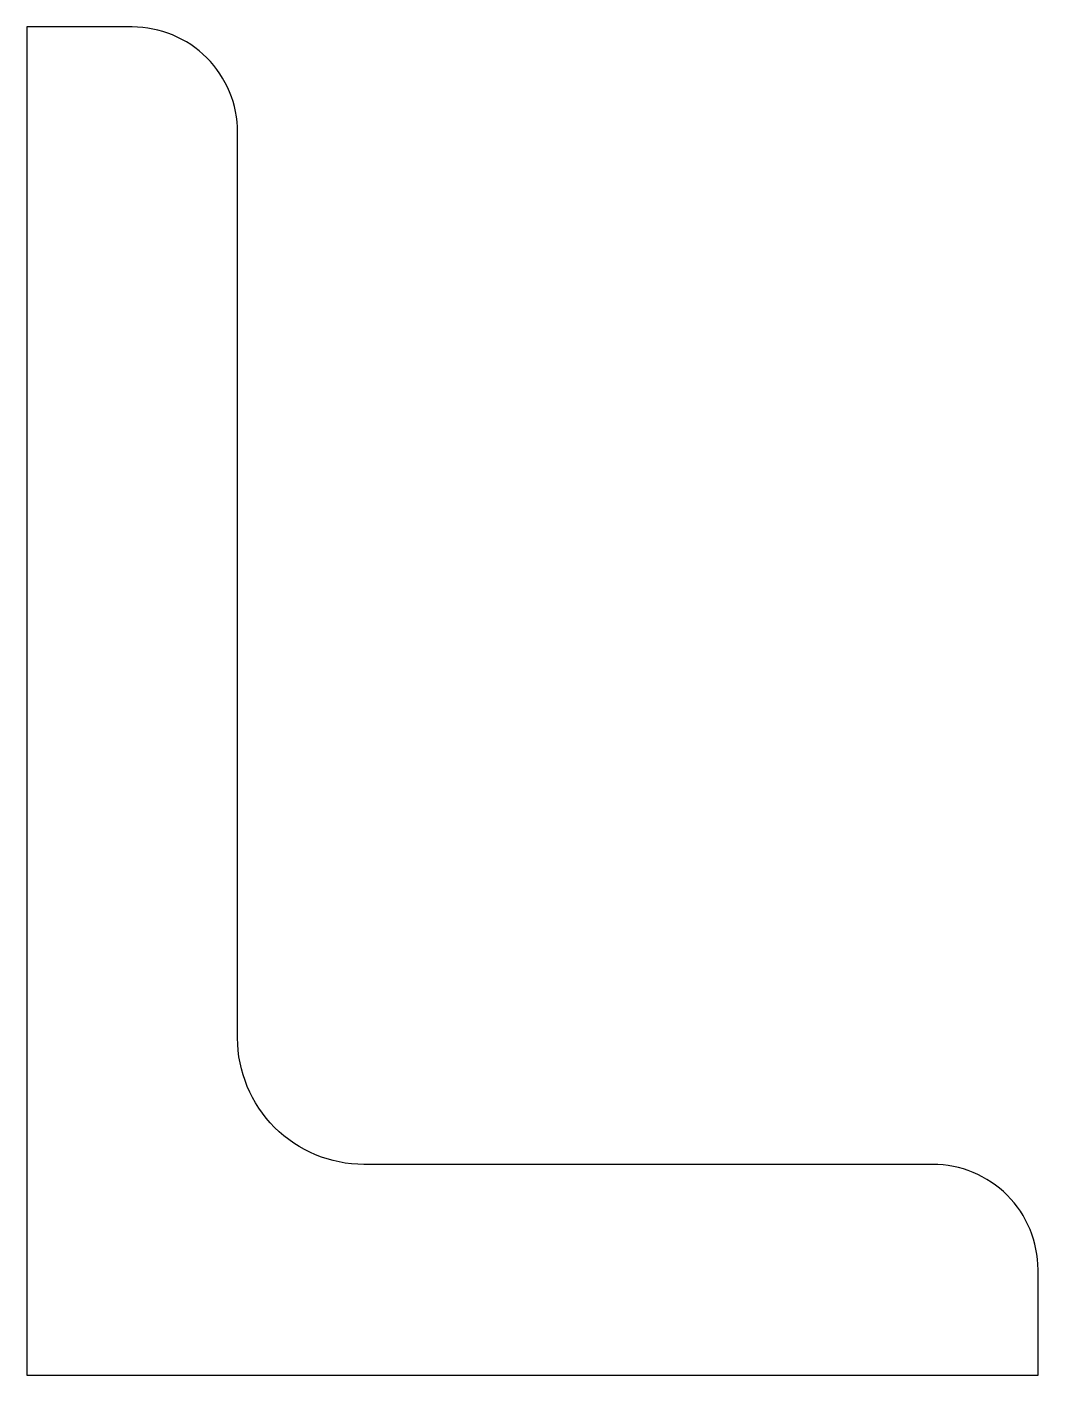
# Model space of a CAD drawing. Header units: inches. Extents: x -1.5 to 1.5, y -2 to 2.
import ezdxf

# ---------------------------------------------------------------- set-up
doc = ezdxf.new("R2010")
doc.units = ezdxf.units.IN
doc.layers.add('steel', color=7, linetype='Continuous')

msp = doc.modelspace()

# ---------------------------------------------------------------- linework, layer by layer
at = {"layer": 'steel'}
msp.add_lwpolyline([(-1.5, -2), (1.5, -2), (1.5, -1.6875, 0.414214), (1.1875, -1.375), (-0.5, -1.375, -0.414214), (-0.875, -1), (-0.875, 1.6875, 0.414214), (-1.1875, 2), (-1.5, 2), (-1.5, -2)], format="xyb", dxfattribs=at)

doc.saveas('drawing.dxf')
